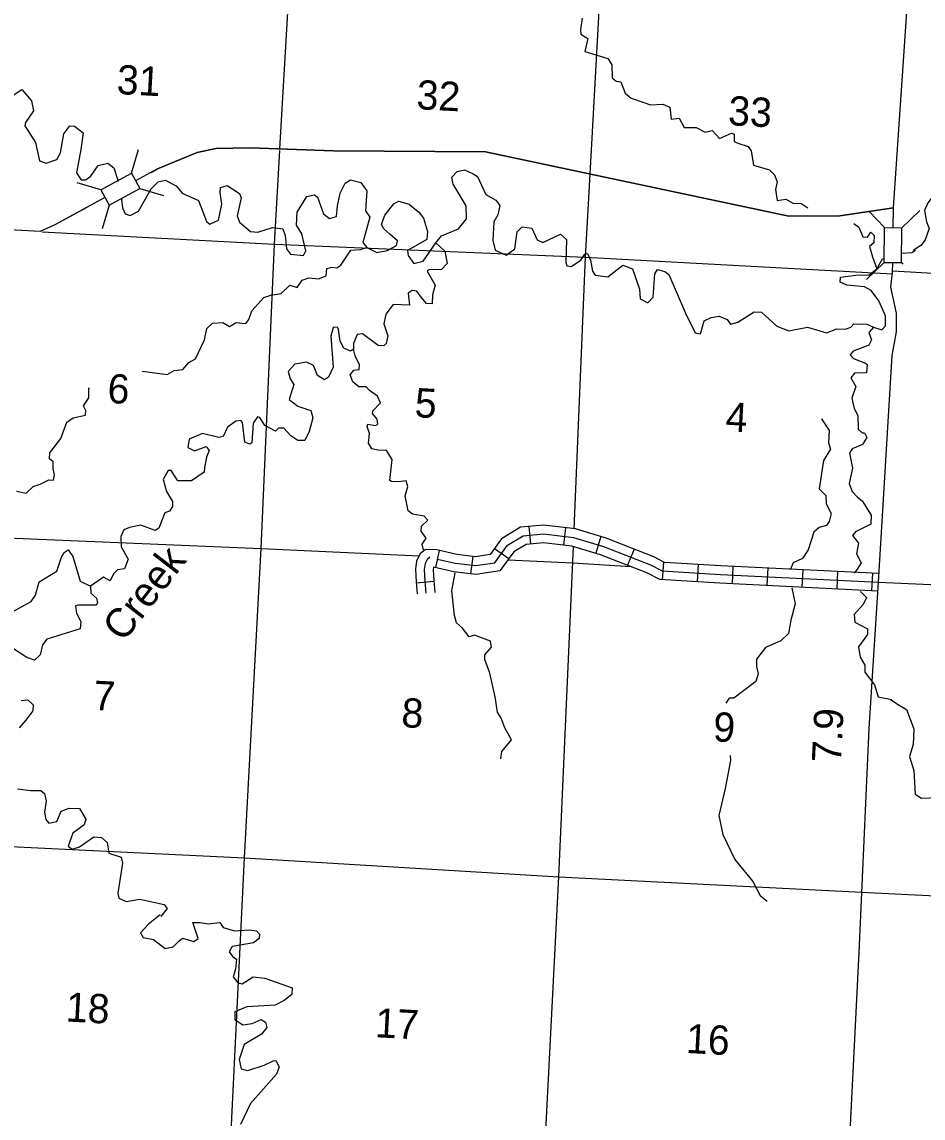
# Model space of a CAD drawing. Extents: x 207145 to 882112, y 15644499 to 16934720.
# Drawn here: x 853546 to 868945, y 16884686 to 16903422 of the extents above; entities that cross this region are included whole.
import ezdxf

# ---------------------------------------------------------------- set-up
doc = ezdxf.new("R2010")
doc.units = 0
for name, color, linetype in [('L13', 7, 'Continuous'), ('L14', 7, 'Continuous'), ('L18', 7, 'Continuous'), ('L28', 7, 'Continuous'), ('L3', 7, 'Continuous'), ('L4', 7, 'Continuous'), ('L45', 7, 'Continuous'), ('L8', 7, 'Continuous')]:
    doc.layers.add(name, color=color, linetype=linetype)

msp = doc.modelspace()

# ---------------------------------------------------------------- linework, layer by layer
at = {"layer": 'L13'}
for points in [[(857953, 16901251), (858168, 16904956), (858433, 16910086)], [(863256, 16900819), (863467, 16904649), (863747, 16909915)], [(857094, 16883867), (857350, 16889134), (857632, 16894424), (857859, 16899625), (857952, 16901225)], [(862983, 16894759), (863178, 16899401), (863256, 16900819)], [(853889, 16899836), (857859, 16899625), (863178, 16899401), (868422, 16899115)], [(868428, 16899165), (879036, 16898551), (882112, 16898407)], [(847354, 16894945), (852471, 16894640), (857632, 16894424), (860334, 16894298)], [(862458, 16883689), (862723, 16888807), (862970, 16894454)], [(861850, 16894227), (862958, 16894175), (863945, 16894113)], [(868182, 16893847), (873524, 16893606), (878766, 16893335), (882112, 16893163)], [(847038, 16889607), (852165, 16889384), (857350, 16889134), (862723, 16888807), (868007, 16888543), (873299, 16888279), (878311, 16888012)]]:
    msp.add_lwpolyline(points, dxfattribs=at)
at = {"layer": 'L18'}
for p, q in [((855417, 16900836), (855537, 16901240)), ((854893, 16900551), (855417, 16900836)), ((855417, 16900836), (855560, 16900574)), ((854893, 16900551), (854488, 16900671)), ((854893, 16900551), (855035, 16900289)), ((855035, 16900289), (855560, 16900574)), ((855560, 16900574), (855964, 16900454)), ((855035, 16900289), (854915, 16899884)), ((868287, 16899908), (868023, 16900180)), ((868585, 16899904), (868888, 16900198)), ((868279, 16899311), (868287, 16899908)), ((868287, 16899908), (868585, 16899904)), ((868577, 16899307), (868585, 16899904)), ((868279, 16899311), (867976, 16899017)), ((868279, 16899311), (868577, 16899307)), ((868577, 16899307), (868600, 16899283))]:
    msp.add_line(p, q, dxfattribs=at)
at = {"layer": 'L3'}
for points in [[(868436, 16899906), (868441, 16900242), (868731, 16904515), (868834, 16907117), (868907, 16908414), (868796, 16909744), (868656, 16910103), (868278, 16910707), (868150, 16910848)], [(863119, 16903486), (863092, 16903295), (863096, 16903211), (863218, 16903138), (863164, 16902915), (863559, 16902794), (863629, 16902690), (863634, 16902464), (863698, 16902411), (863781, 16902398), (863810, 16902321), (863854, 16902202), (863959, 16902121), (864172, 16902043), (864287, 16902004), (864497, 16902018), (864619, 16901962), (864642, 16901760), (864777, 16901778), (864860, 16901615), (865069, 16901620), (865224, 16901537), (865342, 16901564), (865469, 16901432), (865674, 16901522), (865715, 16901503), (865717, 16901378), (865782, 16901349), (865955, 16901290), (866010, 16901220), (866047, 16900976), (866319, 16900895), (866406, 16900807), (866450, 16900687), (866426, 16900555), (866450, 16900370), (866602, 16900395), (866732, 16900321), (866857, 16900323), (866977, 16900243)], [(853396, 16902172), (853543, 16902265), (853708, 16902072), (853741, 16901903), (853605, 16901702), (853594, 16901644), (853779, 16901358), (853847, 16901045), (853962, 16901006), (854141, 16901072), (854205, 16901185), (854264, 16901508), (854363, 16901645), (854446, 16901641), (854591, 16901525), (854551, 16901242), (854480, 16900845), (854557, 16900724), (854632, 16900720), (854719, 16900782), (854846, 16900968), (855015, 16901009), (855119, 16900929), (855188, 16900702)], [(860619, 16899646), (860718, 16899767), (861008, 16899885), (861142, 16900054), (861137, 16900280), (860914, 16900651), (860895, 16900769), (860984, 16900864), (861111, 16900891), (861258, 16900825), (861331, 16900779), (861398, 16900634), (861473, 16900471), (861644, 16900378), (861714, 16900283), (861681, 16900126), (861608, 16900004), (861591, 16899687), (861632, 16899518), (861820, 16899433), (861968, 16899542), (862008, 16899833), (862096, 16899920), (862262, 16899895), (862352, 16899698), (862450, 16899651), (862750, 16899794), (862854, 16899705), (862842, 16899313), (862856, 16899253), (862930, 16899241), (863095, 16899350), (863167, 16899455), (863209, 16899461), (863262, 16899349), (863294, 16899164), (863341, 16899094), (863556, 16899066), (863817, 16899262), (863982, 16899203), (864097, 16898854), (864113, 16898686), (864244, 16898621), (864332, 16898717), (864362, 16899116), (864407, 16899189), (864531, 16899158), (864603, 16899104), (864886, 16898445), (865053, 16898110), (865144, 16898089), (865205, 16898311), (865326, 16898372), (865460, 16898390), (865599, 16898333), (865654, 16898255), (865781, 16898290), (866058, 16898468), (866183, 16898461), (866446, 16898222), (866651, 16898144), (866972, 16898202), (867293, 16898110), (867472, 16898176), (867622, 16898168), (867708, 16898206), (867761, 16898261), (867986, 16898258), (868100, 16898202)], [(855247, 16900394), (855267, 16900244), (855312, 16900141), (855394, 16900112), (855540, 16900188), (855753, 16900569), (855876, 16900688), (855994, 16900716), (856182, 16900622), (856284, 16900492), (856561, 16900368), (856664, 16900104), (856701, 16900010), (856758, 16899965), (856903, 16900033), (856959, 16900306), (856936, 16900508), (856941, 16900591), (857051, 16900627), (857261, 16900491), (857291, 16900414), (857225, 16900108), (857261, 16899997), (857453, 16899837), (857578, 16899830), (857825, 16899909), (858007, 16899883), (858043, 16899773), (858065, 16899546), (858135, 16899450), (858360, 16899430), (858397, 16899512), (858329, 16899799), (858236, 16899946), (858248, 16900171), (858412, 16900439), (858547, 16900465), (858596, 16900429), (858698, 16900140), (858802, 16900059), (858921, 16900094), (858939, 16900277), (858984, 16900492), (859068, 16900664), (859163, 16900725), (859336, 16900675), (859437, 16900536), (859428, 16900369), (859419, 16900194), (859489, 16900082), (859427, 16899859), (859374, 16899653), (859437, 16899566)], [(869981, 16900505), (869830, 16900646), (869639, 16900673), (869317, 16900597), (869144, 16900481), (869028, 16900328), (868971, 16900197), (869003, 16900003), (869047, 16899892), (868979, 16899695), (868907, 16899598), (868777, 16899513)], [(859437, 16899566), (859608, 16899482), (859785, 16899514), (859948, 16899598), (859961, 16899681), (859833, 16899796), (859729, 16899885), (859691, 16899962), (859750, 16900118), (859902, 16900311), (859979, 16900357), (860161, 16900306), (860329, 16900171), (860407, 16900067), (860479, 16899837), (860464, 16899705), (860136, 16899513), (860148, 16899428), (860241, 16899290), (860402, 16899332), (860619, 16899646)], [(867762, 16899979), (867847, 16899912), (867914, 16899750), (867997, 16899745), (868051, 16899826), (868107, 16899773), (868101, 16899648), (868031, 16899585), (868080, 16899407), (868153, 16899202)], [(860619, 16899646), (860771, 16899505), (860810, 16899294), (860713, 16899190), (860503, 16899184), (860469, 16899161), (860606, 16898920), (860564, 16898755), (860557, 16898605), (860457, 16898610), (860370, 16898715), (860292, 16898819), (860217, 16898831), (860148, 16898785), (860171, 16898583), (859887, 16898590), (859762, 16898429), (859728, 16898263), (859801, 16898059), (859769, 16897927), (859733, 16897887), (859633, 16897892), (859368, 16898090), (859275, 16898078), (859209, 16897923), (859212, 16897831)], [(855598, 16897448), (855606, 16897451), (856030, 16897395), (856150, 16897464), (856293, 16897482), (856400, 16897602), (856512, 16897663), (856663, 16897989), (856706, 16898179), (856803, 16898274), (856979, 16898282), (857092, 16898217), (857205, 16898287), (857371, 16898270), (857425, 16898334), (857474, 16898482), (857678, 16898713), (857797, 16898749), (857975, 16898781), (858124, 16898924), (858247, 16898884), (858337, 16899005), (858448, 16899049), (858615, 16899032), (858743, 16899084), (858758, 16899209), (858842, 16899229), (858925, 16899217), (858994, 16899263), (859167, 16899522), (859334, 16899530), (859437, 16899566)], [(868588, 16899467), (868752, 16899480), (868813, 16899519)], [(867118, 16873010), (867241, 16875363), (867640, 16883309), (867851, 16887517), (868026, 16891345), (868182, 16893844), (868418, 16897719), (868489, 16898125), (868489, 16898442), (868396, 16898890), (868425, 16899139), (868428, 16899309)], [(868153, 16899202), (868253, 16899372), (868282, 16899381)], [(868100, 16898202), (868240, 16898161), (868302, 16898225), (868303, 16898400), (868191, 16898657), (868058, 16898831), (867944, 16898895), (867645, 16898920), (867531, 16898976), (867535, 16899059), (867796, 16899095), (868022, 16899100), (868153, 16899202)], [(859212, 16897831), (859160, 16897792), (859046, 16897848), (858985, 16897968), (858954, 16898162), (858939, 16898204), (858864, 16898200), (858822, 16898052), (858862, 16897523), (858786, 16897351), (858717, 16897305), (858595, 16897378), (858529, 16897549), (858406, 16897605), (858212, 16897574), (858097, 16897446), (858132, 16897319), (858194, 16897224), (858114, 16896969), (858258, 16896852), (858480, 16896782), (858515, 16896655), (858453, 16896424), (858378, 16896269), (858261, 16896267), (858140, 16896349), (858021, 16896480), (857929, 16896477), (857877, 16896429), (857698, 16896522), (857613, 16896660), (857572, 16896671), (857499, 16896566), (857473, 16896225), (857438, 16896202), (857357, 16896239), (857316, 16896576), (857284, 16896611), (857200, 16896598), (857061, 16896497), (856986, 16896334), (856910, 16896321), (856629, 16896386), (856406, 16896289), (856382, 16896148), (856496, 16896092), (856693, 16896165), (856747, 16896096), (856700, 16895981), (856666, 16895807), (856661, 16895724), (856444, 16895576), (856211, 16895580), (856094, 16895754), (856044, 16895756), (855961, 16895602), (856017, 16895398), (856117, 16895226), (856121, 16895142), (856066, 16895061), (855990, 16895032), (855884, 16894770), (855824, 16894731), (855577, 16894819), (855383, 16894779), (855289, 16894742), (855233, 16894628), (855241, 16894452), (855363, 16894237), (855296, 16894073), (855178, 16894054), (855108, 16893991), (855051, 16893869), (854938, 16893933), (854720, 16893777)], [(868100, 16898202), (868020, 16898114), (868064, 16897986), (868017, 16897897), (867753, 16897794), (867699, 16897730), (867755, 16897668), (867960, 16897591), (867992, 16897564), (867976, 16897423), (867775, 16897416), (867712, 16897336), (867797, 16897190), (867728, 16896993), (867769, 16896815), (867829, 16896695), (867834, 16896460), (867906, 16896398), (867947, 16896396), (867985, 16896319), (867912, 16896197), (867732, 16896123), (867687, 16896050), (867740, 16895797), (867685, 16895532), (867736, 16895396), (867823, 16895299), (867903, 16895236), (868058, 16894994), (868050, 16894836), (867792, 16894707), (867739, 16894643), (867841, 16894512), (867806, 16894330), (867890, 16894176), (867817, 16894071), (867767, 16894002)], [(860406, 16894396), (860383, 16894493), (860456, 16894598), (860370, 16894719), (860374, 16894803), (860480, 16894906), (860417, 16894976), (860218, 16895011), (860146, 16895065), (860092, 16895319), (860143, 16895483), (860114, 16895577), (859979, 16895559), (859863, 16895565), (859830, 16895583), (859858, 16895791), (859874, 16895940), (859773, 16896096), (859632, 16896104), (859524, 16896126), (859471, 16896221), (859488, 16896387), (859444, 16896506), (859454, 16896547), (859587, 16896524), (859630, 16896547), (859617, 16896631), (859539, 16896727), (859542, 16896777), (859674, 16896912), (859621, 16897024), (859484, 16897123), (859429, 16897184), (859304, 16897182), (859200, 16897271), (859156, 16897391), (859218, 16897471), (859311, 16897483), (859315, 16897558), (859239, 16897712), (859212, 16897831)], [(853451, 16895399), (853616, 16895365), (853740, 16895484), (853859, 16895519), (854005, 16895595), (854088, 16895591), (854101, 16895682), (854081, 16895784), (854079, 16895901), (854015, 16895954), (854020, 16896054), (854209, 16896304), (854315, 16896582), (854419, 16896652), (854631, 16896699), (854635, 16896783), (854597, 16896860), (854688, 16896997), (854688, 16897148), (854703, 16897166)], [(867208, 16896635), (867339, 16896436), (867328, 16896228), (867364, 16896117), (867246, 16895923), (867170, 16895442), (867281, 16895327), (867291, 16895185), (867374, 16895022), (867342, 16894881), (867296, 16894817), (867169, 16894782), (867081, 16894703), (866982, 16894399), (866882, 16894253), (866728, 16894178), (866673, 16894059)], [(853308, 16893300), (853704, 16893513), (853776, 16893626), (853838, 16893849), (854140, 16894033), (854220, 16894272), (854266, 16894353), (854335, 16894399), (854413, 16894287), (854541, 16893862), (854720, 16893777)], [(861730, 16890828), (861745, 16890953), (861914, 16891153), (861799, 16891359), (861733, 16891522), (861671, 16891625), (861635, 16891886), (861539, 16892292), (861459, 16892522), (861455, 16892606), (861570, 16892734), (861551, 16892835), (861280, 16892941), (861187, 16892913), (861077, 16893061), (860973, 16893150), (860938, 16893277), (860893, 16893697), (860951, 16894003)], [(854720, 16893777), (854723, 16893660), (854818, 16893572), (854839, 16893495), (854812, 16893455), (854503, 16893454), (854460, 16893440), (854479, 16893314), (854555, 16893176), (854540, 16893051), (853971, 16892872), (853899, 16892775), (853856, 16892602), (853760, 16892515), (853628, 16892556), (853386, 16892719)], [(866704, 16893750), (866758, 16893474), (866685, 16893194), (866648, 16892970), (866516, 16892843), (866251, 16892731), (866099, 16892531), (866100, 16892405), (866127, 16892278), (866087, 16892147), (865713, 16891865), (865629, 16891861), (865577, 16891778)], [(867877, 16893688), (867976, 16893586), (867919, 16893463), (867769, 16893296), (867778, 16893162), (867998, 16893050), (867993, 16892950), (867840, 16892740), (867872, 16892563), (867949, 16892425), (867951, 16892308), (868115, 16892091), (868180, 16891887), (868411, 16891841)], [(853532, 16891825), (853649, 16891836), (853737, 16891747), (853731, 16891647), (853614, 16891486), (853499, 16891359)], [(868388, 16891843), (868534, 16891744), (868664, 16891670), (868789, 16891338), (868776, 16891071), (868715, 16890865), (868786, 16890628), (868808, 16890225), (868921, 16890153), (869189, 16890164)], [(865649, 16890883), (865657, 16890798), (865565, 16890318), (865457, 16889856), (865524, 16889535), (865727, 16889106), (866034, 16888731), (866163, 16888490), (866283, 16888391)], [(853469, 16890315), (853694, 16890287), (853869, 16890286), (853933, 16890233), (853960, 16890106), (853933, 16889915), (853952, 16889789), (854007, 16889727), (854142, 16889754), (854218, 16889933), (854355, 16889985), (854530, 16889976), (854637, 16889794), (854607, 16889696), (854416, 16889555), (854338, 16889334), (854402, 16889280), (854529, 16889324), (854772, 16889495), (854905, 16889480), (855001, 16889399), (855033, 16889214), (855239, 16889145), (855267, 16889043), (855182, 16888529), (855202, 16888444), (855325, 16888388), (855561, 16888426), (855974, 16888337), (856029, 16888267), (855921, 16888131)], [(855907, 16888159), (855707, 16888002), (855573, 16887851), (855619, 16887773), (855793, 16887739), (855994, 16887586), (856129, 16887613), (856226, 16887708), (856288, 16887763), (856485, 16887703), (856555, 16887757), (856469, 16888029), (856594, 16888031), (856727, 16888008), (856929, 16888030), (856982, 16887944), (857180, 16887884), (857432, 16887904), (857556, 16887889), (857603, 16887828), (857599, 16887753), (857504, 16887683), (857276, 16887644), (857141, 16887618), (857086, 16887529), (857148, 16887442), (857213, 16887405), (857196, 16887231), (857156, 16887099), (857234, 16886995), (857308, 16886982), (857498, 16887098), (857698, 16887079), (858166, 16886913), (858160, 16886796), (858029, 16886694), (857874, 16886618), (857388, 16886585), (857183, 16886504), (857184, 16886370), (857322, 16886280), (857482, 16886305), (857636, 16886372), (857709, 16886326), (857729, 16886233), (857639, 16886121), (857346, 16885944), (857257, 16885689), (857291, 16885529), (857406, 16885498), (857687, 16885592), (857841, 16885667), (857883, 16885673), (857944, 16885562), (857896, 16885439), (857452, 16884935), (857283, 16884576)]]:
    msp.add_lwpolyline(points, dxfattribs=at)
at = {"layer": 'L45'}
for points in [[(868441, 16900242), (867523, 16900106), (866653, 16900101), (863239, 16900823), (861470, 16901200), (858871, 16901219), (857444, 16901268), (856859, 16901257), (856538, 16901190), (855862, 16900908), (855488, 16900705)], [(854964, 16900420), (854107, 16899955), (853859, 16899838), (847324, 16900194)]]:
    msp.add_lwpolyline(points, dxfattribs=at)
at = {"layer": 'L8'}
for p, q in [((862209, 16894797), (862237, 16894500)), ((862834, 16894776), (862799, 16894480)), ((863436, 16894627), (863351, 16894341)), ((860678, 16894387), (860612, 16894096)), ((861623, 16894423), (861864, 16894248)), ((864006, 16894411), (863896, 16894134)), ((861250, 16894285), (861213, 16893989)), ((864507, 16894186), (864489, 16893888)), ((865102, 16894149), (865084, 16893852)), ((865696, 16894116), (865682, 16893818)), ((866292, 16894086), (866277, 16893788)), ((866888, 16894057), (866873, 16893759)), ((867484, 16894028), (867469, 16893730)), ((868080, 16893998), (868065, 16893701)), ((860585, 16893855), (860288, 16893829))]:
    msp.add_line(p, q, dxfattribs=at)
for points in [[(854653, 16900251), (854107, 16899955), (853859, 16899838), (847494, 16900184), (844869, 16900350), (841972, 16900464), (840606, 16901204), (840032, 16901568), (839665, 16901596), (839185, 16901521), (838487, 16901273), (837165, 16900765), (836544, 16900729)], [(855756, 16900850), (855862, 16900908), (856538, 16901190), (856859, 16901257), (857444, 16901268), (858871, 16901219), (861470, 16901200), (863239, 16900823), (866653, 16900101), (867523, 16900106), (868441, 16900242)], [(868189, 16893994), (865489, 16894127), (864529, 16894185), (864347, 16894277), (863532, 16894599), (863003, 16894757), (862459, 16894821), (862065, 16894784), (861742, 16894589), (861545, 16894317), (861299, 16894280), (860978, 16894320), (860634, 16894397), (860441, 16894407)], [(860645, 16894241), (860952, 16894172), (861301, 16894129), (861629, 16894178), (861845, 16894476), (862113, 16894638), (862457, 16894670), (862973, 16894610), (863483, 16894458), (864285, 16894140), (864489, 16894037), (865481, 16893977), (868182, 16893844)], [(860441, 16894407), (860351, 16894330), (860290, 16894213), (860272, 16894071), (860283, 16893854), (860301, 16893645)], [(868175, 16893694), (865472, 16893827), (864449, 16893889), (864224, 16894003), (863434, 16894316), (862942, 16894462), (862456, 16894519), (862161, 16894492), (861949, 16894364), (861714, 16894039), (861303, 16893977), (860926, 16894024), (860578, 16894102)], [(860514, 16894273), (860471, 16894235), (860435, 16894167), (860422, 16894065), (860432, 16893865), (860450, 16893658)], [(860578, 16894102), (860573, 16894059), (860582, 16893875), (860600, 16893671)]]:
    msp.add_lwpolyline(points, dxfattribs=at)

# ---------------------------------------------------------------- texts
at = {"layer": 'L14'}
for s, p in [('31', (855158, 16902191)), ('32', (860281, 16901932)), ('33', (865606, 16901659)), ('6', (854999, 16896911)), ('5', (860250, 16896668)), ('4', (865561, 16896425)), ('7', (854757, 16891665)), ('8', (860022, 16891370)), ('9', (865349, 16891128)), ('18', (854288, 16886338)), ('17', (859572, 16886069)), ('16', (864885, 16885800))]:
    msp.add_text(s, height=500, rotation=356.9671, dxfattribs=at).set_placement(p)
at = {"layer": 'L28'}
msp.add_text('7.9', height=500, rotation=87.1401, dxfattribs=at).set_placement((867542, 16890751))
at = {"layer": 'L4'}
msp.add_text('Creek', height=500, rotation=52.2157, dxfattribs=at).set_placement((855281, 16892804))

doc.saveas('drawing.dxf')
